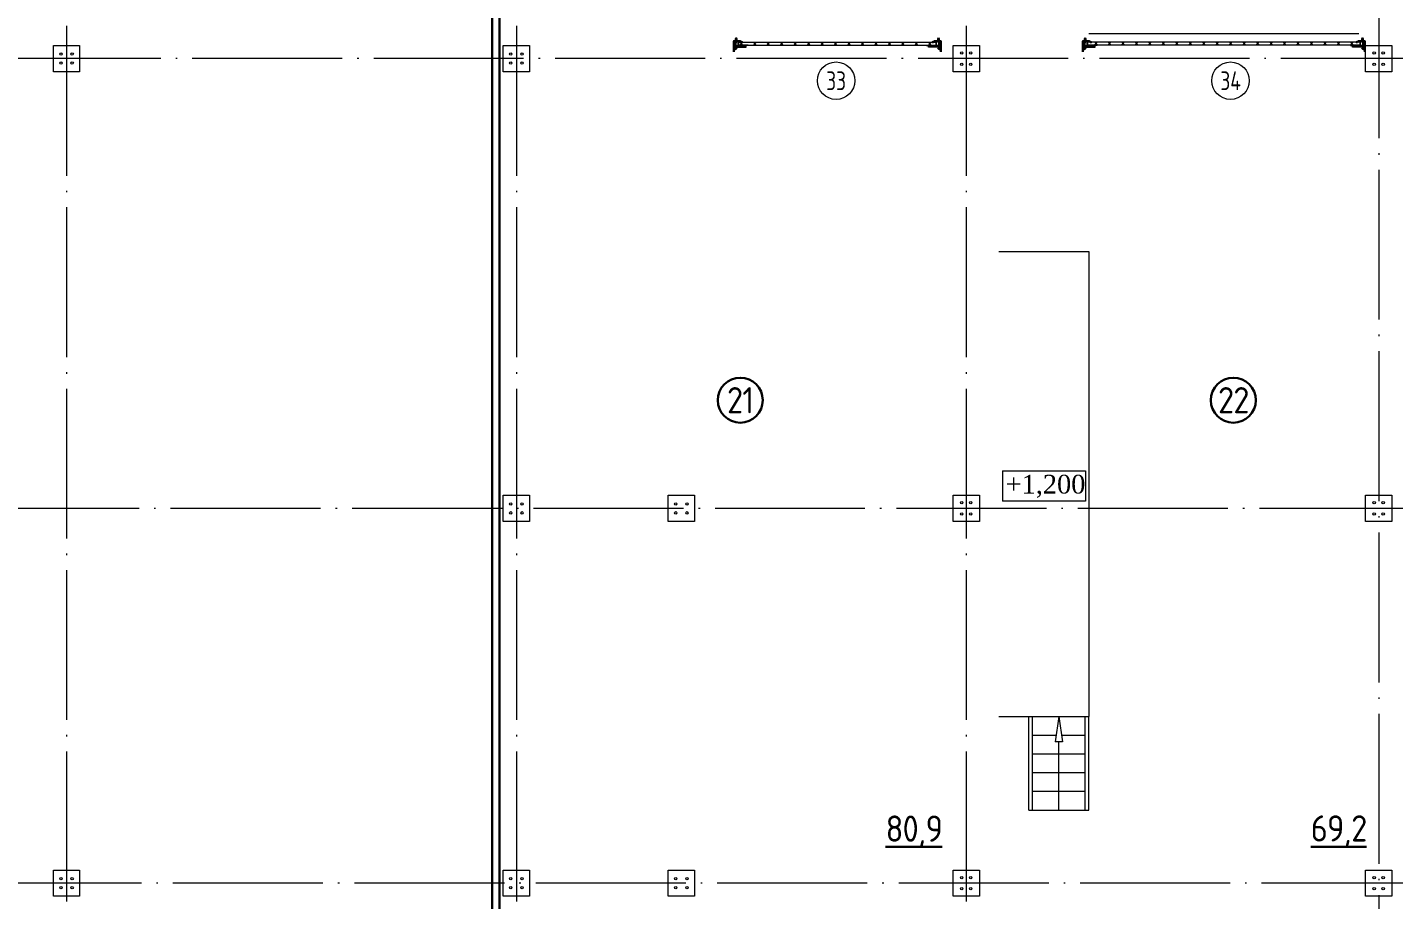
# Model space of a CAD drawing. Extents: x -965262 to 1142518, y -357520 to 71675.
# Drawn here: x -812975 to -794752, y -316467 to -304829 of the extents above; entities that cross this region are included whole.
import ezdxf

# ---------------------------------------------------------------- set-up
doc = ezdxf.new("R2010")
doc.units = 0
doc.header["$LTSCALE"] = 10
doc.linetypes.add('DOTE', pattern=[2.42, 2, -0.2, 0.02, -0.2])
doc.layers.get('0').update_dxf_attribs({"linetype": 'CONTINUOUS', "lineweight": 30})
doc.layers.add('DOTE', color=7, linetype='DOTE', lineweight=9)
doc.styles.add('2.5', font='times.ttf', dxfattribs={"height": 2.5})
doc.styles.add('GOST-2.304_Type-B', font='isocpeur.ttf', dxfattribs={"width": 0.9})
doc.styles.get("Standard").update_dxf_attribs({"font": 'isocpeur.ttf', "height": 300})

# ---------------------------------------------------------------- blocks, each defined once
blk = doc.blocks.new('anchor.bolt')
for p, q in [((-0.07, 0), (-0.07, -0.72)), ((0.07, 0), (0.07, -0.06)), ((-0.1, -0.04), (-0.07, -0.03)), ((-0.1, -0.04), (0.09, -0.06)), ((0.07, -0.07), (-0.1, -0.04)), ((-0.1, -0.11), (-0.07, -0.1)), ((-0.1, -0.11), (0.09, -0.13)), ((0.07, -0.14), (-0.1, -0.11)), ((-0.1, -0.18), (-0.07, -0.17)), ((-0.1, -0.18), (0.09, -0.2)), ((0.07, -0.21), (-0.1, -0.18)), ((-0.1, -0.25), (-0.07, -0.24)), ((-0.1, -0.25), (0.09, -0.27)), ((0.07, -0.28), (-0.1, -0.25)), ((-0.1, -0.32), (-0.07, -0.31)), ((-0.1, -0.32), (0.09, -0.34)), ((0.07, -0.35), (-0.1, -0.32)), ((-0.1, -0.39), (-0.07, -0.38)), ((-0.1, -0.39), (0.09, -0.41)), ((0.07, -0.42), (-0.1, -0.39)), ((-0.1, -0.46), (-0.07, -0.45)), ((-0.1, -0.46), (0.09, -0.48)), ((0.07, -0.49), (-0.1, -0.46)), ((-0.1, -0.53), (-0.07, -0.52)), ((-0.1, -0.53), (0.09, -0.55)), ((0.07, -0.56), (-0.1, -0.53)), ((-0.09, -0.6), (-0.07, -0.59)), ((-0.09, -0.6), (0.09, -0.62)), ((0.07, -0.63), (-0.09, -0.6)), ((-0.07, -0.72), (0, -0.8)), ((-0.04, -0.62), (-0.06, -0.63)), ((-0.06, -0.64), (-0.06, -0.63)), ((-0.06, -0.73), (-0.06, -0.64)), ((0, -0.79), (-0.06, -0.73)), ((-0.01, -0.63), (-0.04, -0.62)), ((-0.03, -0.63), (0, -0.79)), ((-0.03, -0.63), (0.01, -0.78)), ((-0.02, -0.63), (0.01, -0.77)), ((-0.01, -0.63), (0.02, -0.76)), ((0.03, -0.69), (-0.01, -0.63)), ((0, -0.64), (0.03, -0.75)), ((0, -0.8), (0.07, -0.72)), ((0, -0.79), (0.03, -0.74)), ((0.01, -0.66), (0.03, -0.74)), ((0.03, -0.74), (0.03, -0.69)), ((0.07, -0.06), (0.09, -0.06)), ((0.09, -0.06), (0.07, -0.07)), ((0.07, -0.07), (0.07, -0.13)), ((0.07, -0.13), (0.09, -0.13)), ((0.09, -0.13), (0.07, -0.14)), ((0.07, -0.14), (0.07, -0.2)), ((0.07, -0.2), (0.09, -0.2)), ((0.09, -0.2), (0.07, -0.21)), ((0.07, -0.21), (0.07, -0.27)), ((0.07, -0.27), (0.09, -0.27)), ((0.09, -0.27), (0.07, -0.28)), ((0.07, -0.28), (0.07, -0.34)), ((0.07, -0.33), (0.09, -0.34)), ((0.09, -0.34), (0.07, -0.35)), ((0.07, -0.35), (0.07, -0.41)), ((0.07, -0.4), (0.09, -0.41)), ((0.09, -0.41), (0.07, -0.42)), ((0.07, -0.42), (0.07, -0.48)), ((0.07, -0.47), (0.09, -0.48)), ((0.09, -0.48), (0.07, -0.49)), ((0.07, -0.49), (0.07, -0.55)), ((0.07, -0.55), (0.09, -0.55)), ((0.09, -0.55), (0.07, -0.56)), ((0.07, -0.56), (0.07, -0.62)), ((0.09, -0.62), (0.07, -0.63)), ((0.07, -0.62), (0.09, -0.62)), ((0.07, -0.63), (0.07, -0.72))]:
    blk.add_line(p, q)
blk.add_arc((0.16, -0.64), 0.222, 187.9982, 219.836)
blk = doc.blocks.new('Крепеж_ворот')
at = {"lineweight": 15}
h = blk.add_hatch(dxfattribs=at)
h.set_pattern_fill('ANSI31', color=256, scale=2, angle=180)
h.set_pattern_definition([(225, (746089.599, 74802.7244), (4.49013, -4.49013), [])])
h.paths.add_polyline_path([(746087, 74804), (746087, 74802), (746091, 74802), (746094, 74802), (746094, 74804)], flags=17)
h.paths.add_polyline_path([(746116, 74802, 0.165118), (746120, 74803), (746124, 74806, -0.301689), (746131, 74807), (746135, 74805, 0.130081), (746138, 74804), (746142, 74804), (746142, 74806), (746138, 74806, -0.130081), (746136, 74807), (746133, 74809, 0.301689), (746123, 74808), (746118, 74805, -0.165112), (746116, 74804), (746064, 74804, -0.414223), (746061, 74807), (746061, 74868), (746059, 74868), (746059, 74869), (746059, 74870), (746059, 74870), (746059, 74871), (746059, 74872), (746059, 74872), (746059, 74873), (746059, 74874), (746059, 74875), (746059, 74876), (746059, 74876), (746059, 74877), (746059, 74877), (746059, 74878), (746059, 74879), (746059, 74879), (746061, 74879), (746061, 74945), (746058, 74945), (746058, 74807, 0.41422), (746064, 74802)])
h = blk.add_hatch(dxfattribs=at)
h.set_pattern_fill('ANSI31', color=256, scale=2, angle=90)
h.set_pattern_definition([(135, (736343.8085, 75928.334), (-4.490128, -4.490128), [])])
edge = h.paths.add_edge_path()
edge.add_ellipse((746065, 74838), major_axis=(-1.67, 1.67), ratio=1, start_angle=45, end_angle=135, ccw=False)
edge.add_line((746063, 74838), (746063, 74868))
edge.add_line((746063, 74868), (746061, 74868))
edge.add_line((746061, 74868), (746061, 74838))
edge.add_ellipse((746065, 74838), major_axis=(-2.89, 2.89), ratio=1, start_angle=45, end_angle=135)
edge.add_line((746065, 74834), (746097, 74834))
edge.add_line((746097, 74834), (746097, 74836))
edge.add_line((746097, 74836), (746065, 74836))
edge = h.paths.add_edge_path()
edge.add_ellipse((746065, 74890), major_axis=(2.89, 2.89), ratio=1, start_angle=106, end_angle=135)
edge.add_line((746061, 74890), (746061, 74879))
edge.add_line((746061, 74879), (746063, 74879))
edge.add_line((746063, 74879), (746063, 74890))
edge.add_ellipse((746065, 74890), major_axis=(-1.67, 1.67), ratio=1, start_angle=16, end_angle=45, ccw=False)
edge.add_line((746063, 74891), (746070, 74904))
edge.add_ellipse((746079, 74899), major_axis=(7.45, 7.45), ratio=1, start_angle=-3, end_angle=106, ccw=False)
edge.add_line((746087, 74906), (746097, 74894))
edge.add_line((746097, 74894), (746099, 74895))
edge.add_line((746099, 74895), (746088, 74907))
edge.add_ellipse((746079, 74899), major_axis=(8.67, 8.67), ratio=1, start_angle=-3, end_angle=106)
edge.add_line((746068, 74905), (746062, 74892))
h = blk.add_hatch(color=256, dxfattribs=at)
h.dxf.hatch_style = 1
h.paths.add_polyline_path([(746146, 74809), (746143, 74810, 0.10613), (746142, 74810), (746136, 74809, -0.181324), (746135, 74810, 0.335683), (746120, 74809, -0.119126), (746119, 74809, 0.371631), (746118, 74808), (746118, 74808, 0.451909), (746119, 74807, 0.124341), (746121, 74808, -0.343618), (746134, 74808, 0.181324), (746137, 74808), (746143, 74808, -0.110452), (746143, 74808), (746147, 74807, -0.710497), (746147, 74805), (746143, 74804), (746136, 74804, -0.178994), (746133, 74805, 0.369834), (746130, 74805, -0.178993), (746127, 74804), (746122, 74804, 0.120709), (746122, 74804), (746120, 74803, -0.017147), (746119, 74802, 0.538795), (746120, 74802), (746127, 74802, 0.207608), (746131, 74804, -0.433918), (746132, 74804, 0.207608), (746135, 74802), (746143, 74802, 0.079707), (746143, 74802), (746148, 74804, 0.461502), (746149, 74807, -0.250825), (746149, 74808, -0.128039), (746173, 74816, 0.416657), (746174, 74816), (746174, 74817, 0.409849), (746173, 74817, 0.127248)])
for p, q in [((746058, 74807), (746058, 74945)), ((746058, 74945), (746061, 74945)), ((746061, 74879), (746061, 74945)), ((746068, 74905), (746062, 74892)), ((746070, 74904), (746063, 74891)), ((746087, 74906), (746097, 74894)), ((746088, 74907), (746099, 74895)), ((746097, 74894), (746099, 74895)), ((746059, 74879), (746063, 74879)), ((746059, 74868), (746059, 74879)), ((746059, 74868), (746063, 74868)), ((746061, 74879), (746061, 74890)), ((746061, 74807), (746061, 74868)), ((746061, 74838), (746061, 74868)), ((746063, 74838), (746063, 74890)), ((746064, 74883), (746063, 74883)), ((746064, 74865), (746063, 74865)), ((746064, 74883), (746064, 74874)), ((746067, 74880), (746064, 74883)), ((746064, 74875), (746064, 74873)), ((746064, 74874), (746064, 74865)), ((746067, 74868), (746064, 74865)), ((746064, 74804), (746116, 74804)), ((746064, 74802), (746116, 74802)), ((746097, 74836), (746065, 74836)), ((746097, 74834), (746065, 74834)), ((746067, 74880), (746067, 74875)), ((746067, 74873), (746067, 74868)), ((746079, 74806), (746102, 74806)), ((746079, 74806), (746079, 74804)), ((746079, 74804), (746102, 74804)), ((746082, 74814), (746081, 74813)), ((746081, 74813), (746081, 74806)), ((746099, 74814), (746082, 74814)), ((746086, 74813), (746086, 74806)), ((746095, 74813), (746095, 74806)), ((746097, 74834), (746097, 74836)), ((746099, 74814), (746100, 74813)), ((746100, 74813), (746100, 74806)), ((746102, 74806), (746102, 74804)), ((746118, 74805), (746123, 74808)), ((746120, 74803), (746124, 74806)), ((746135, 74805), (746131, 74807)), ((746136, 74807), (746133, 74809)), ((746142, 74806), (746138, 74806)), ((746138, 74804), (746142, 74804)), ((746142, 74806), (746142, 74804)), ((746142, 74804), (746142, 74806)), ((746143, 74804), (746147, 74805)), ((746143, 74802), (746148, 74804)), ((746174, 74817), (746174, 74816))]:
    blk.add_line(p, q)
for p, q in [((746073, 74842), (746073, 74905)), ((746073, 74896), (746077, 74892)), ((746081, 74898), (746081, 74886)), ((746087, 74898), (746082, 74898)), ((746087, 74899), (746087, 74898)), ((746087, 74886), (746087, 74898)), ((746061, 74879), (746061, 74881)), ((746061, 74834), (746061, 74868)), ((746063, 74883), (746063, 74874)), ((746063, 74874), (746063, 74865)), ((746073, 74851), (746077, 74855)), ((746074, 74886), (746074, 74861)), ((746074, 74880), (746076, 74880)), ((746074, 74867), (746076, 74867)), ((746076, 74886), (746076, 74883)), ((746076, 74883), (746076, 74886)), ((746076, 74886), (746077, 74886)), ((746076, 74864), (746076, 74883)), ((746077, 74873), (746076, 74880)), ((746076, 74880), (746076, 74867)), ((746077, 74873), (746076, 74867)), ((746076, 74864), (746076, 74861)), ((746076, 74864), (746076, 74861)), ((746076, 74861), (746077, 74861)), ((746077, 74886), (746077, 74892)), ((746077, 74861), (746077, 74855)), ((746081, 74849), (746081, 74861)), ((746082, 74886), (746087, 74886)), ((746082, 74861), (746087, 74861)), ((746087, 74849), (746082, 74849)), ((746087, 74886), (746098, 74886)), ((746087, 74849), (746087, 74861)), ((746087, 74861), (746098, 74861)), ((746087, 74847), (746087, 74849)), ((746099, 74885), (746099, 74883)), ((746099, 74883), (746099, 74864)), ((746099, 74882), (746100, 74882)), ((746099, 74865), (746100, 74865)), ((746099, 74862), (746099, 74864)), ((746100, 74861), (746100, 74886)), ((746100, 74886), (746110, 74886)), ((746100, 74861), (746110, 74861)), ((746110, 74861), (746110, 74886)), ((746110, 74881), (746225, 74881)), ((746110, 74865), (746212, 74865)), ((746114, 74877), (746225, 74877)), ((746250, 74859), (746250, 74863))]:
    blk.add_line(p, q, dxfattribs=at)
at = {"lineweight": 15, "ltscale": 0.5}
for p, q in [((746076, 74886), (746074, 74886)), ((746076, 74861), (746074, 74861))]:
    blk.add_line(p, q, dxfattribs=at)
at = {"lineweight": 15, "extrusion": (-1.7375e-14, 1, 0)}
for p, q in [((746113, 74884), (746225, 74884)), ((746113, 74863), (746113, 74884)), ((746113, 74863), (746136, 74863)), ((746117, 74857), (746117, 74829)), ((746117, 74826), (746119, 74823)), ((746119, 74823), (746123, 74825)), ((746121, 74857), (746121, 74829)), ((746123, 74825), (746121, 74828)), ((746123, 74863), (746123, 74863)), ((746250, 74863), (746123, 74863)), ((746250, 74859), (746123, 74859)), ((746124, 74840), (746124, 74849)), ((746136, 74882), (746157, 74882)), ((746136, 74863), (746136, 74882)), ((746157, 74882), (746157, 74863)), ((746157, 74863), (746212, 74863))]:
    blk.add_line(p, q, dxfattribs=at)
at = {"lineweight": 15, "ltscale": 0.5, "extrusion": (-1.7375e-14, 1, 0)}
for p, q in [((746113, 74880), (746225, 74880)), ((746136, 74866), (746113, 74866)), ((746115, 74871), (746120, 74871)), ((746121, 74857), (746117, 74857)), ((746117, 74852), (746117, 74854)), ((746121, 74840), (746117, 74840)), ((746117, 74837), (746117, 74835)), ((746121, 74829), (746117, 74829)), ((746120, 74839), (746120, 74850)), ((746124, 74848), (746120, 74848)), ((746124, 74841), (746120, 74841)), ((746123, 74869), (746123, 74863)), ((746123, 74863), (746123, 74859)), ((746140, 74863), (746140, 74859)), ((746153, 74863), (746153, 74859)), ((746212, 74866), (746157, 74866)), ((746173, 74863), (746173, 74859))]:
    blk.add_line(p, q, dxfattribs=at)
at = {"lineweight": 15, "extrusion": (-2.77556e-16, -1, 0)}
for p, q in [((746225, 74866), (746114, 74866)), ((746128, 74866), (746128, 74863)), ((746138, 74866), (746138, 74863)), ((746164, 74866), (746164, 74863)), ((746174, 74866), (746174, 74863)), ((746201, 74866), (746201, 74863)), ((746210, 74866), (746210, 74863)), ((746225, 74884), (746225, 74863))]:
    blk.add_line(p, q, dxfattribs=at)
at = {"extrusion": (-1, -4.26669e-14, 0)}
for p, q in [((746118, 74808), (746118, 74808)), ((746136, 74809), (746142, 74810)), ((746143, 74808), (746137, 74808)), ((746143, 74810), (746146, 74809)), ((746147, 74807), (746143, 74808))]:
    blk.add_line(p, q, dxfattribs=at)
at = {"extrusion": (-1, -4.2422e-14, 1.22461e-16)}
for p, q in [((746119, 74803), (746122, 74804)), ((746127, 74802), (746120, 74802)), ((746122, 74804), (746127, 74804)), ((746143, 74802), (746135, 74802)), ((746136, 74804), (746143, 74804))]:
    blk.add_line(p, q, dxfattribs=at)
at = {"lineweight": 15}
for centre, radius, start, end in [((746079, 74899), 8.28, 0, 136.0097), ((746082, 74898), 0.375, 91, 180), ((746079, 74847), 8.28, 223.9903, 0), ((746077, 74883), 0.956, 180, 270), ((746077, 74883), 0.75, 180, 270), ((746077, 74864), 0.956, 90, 180), ((746077, 74864), 0.75, 90, 180), ((746076, 74892), 0.375, 0, 45), ((746076, 74855), 0.375, 315, 0), ((746082, 74886), 0.75, 180, 270), ((746082, 74861), 0.75, 90, 180), ((746082, 74849), 0.375, 180, 269), ((746098, 74885), 0.375, 0, 90), ((746098, 74862), 0.375, 270, 0), ((746123, 74857), 5.92, 90, 180), ((746123, 74829), 5.92, 180, 199.6464), ((746123, 74857), 1.87, 90, 180), ((746129, 74855), 8.15, 194.9986, 233.9214), ((746129, 74833), 8.15, 126.0786, 165.0014), ((746123, 74829), 1.87, 180, 185.5313)]:
    blk.add_arc(centre, radius, start, end, dxfattribs=at)
for centre, radius, start, end in [((746064, 74807), 5.62, 180, 270), ((746064, 74807), 3.11, 180, 270), ((746082, 74804), 10.4, 68.2753, 87.8782), ((746091, 74798), 16.2, 73.306, 107.292), ((746099, 74804), 10.4, 92.1218, 111.7247), ((746116, 74807), 3.11, 270, 307.5043), ((746116, 74807), 5.62, 270, 307.5043), ((746119, 74808), 0.586, 91.7247, 173.2711), ((746119, 74807), 0.586, 173.2711, 270.547), ((746118, 74812), 3.52, 271.7247, 298.8983), ((746118, 74812), 5.21, 270.547, 298.8983), ((746128, 74799), 12.4, 54.8903, 129.1143), ((746128, 74799), 10.7, 54.8903, 130.7448), ((746128, 74801), 8.97, 60.3534, 127.5043), ((746128, 74801), 8.97, 60.3534, 127.5043), ((746128, 74801), 8.97, 60.3534, 127.5043), ((746128, 74801), 6.46, 60.3534, 127.5043), ((746136, 74811), 3.54, 234.8903, 276), ((746136, 74811), 1.86, 234.8903, 276), ((746138, 74810), 5.62, 240.3534, 270), ((746138, 74810), 3.11, 240.3534, 270), ((746143, 74810), 0.292, 71.7675, 96), ((746143, 74808), 0.292, 70.7873, 96), ((746176, 74761), 56.8, 93.2805, 122.2878), ((746147, 74806), 0.562, 289.2127, 70.7873), ((746147, 74806), 2.25, 288.2291, 27.3228), ((746176, 74765), 50.3, 93.6593, 122.8448), ((746150, 74807), 0.586, 151, 207.3228), ((746173, 74817), 0.6, 4.1357, 93.2805), ((746173, 74816), 0.6, 273.6593, 4.1357)]:
    blk.add_arc(centre, radius, start, end)
at = {"lineweight": 15, "ltscale": 0.5}
for centre, radius, start, end in [((746119, 74852), 2.25, 195, 270), ((746119, 74836), 2.25, 90, 165), ((746119, 74850), 0.375, 0, 90), ((746119, 74839), 0.375, 270, 0)]:
    blk.add_arc(centre, radius, start, end, dxfattribs=at)
at = {"extrusion": (-1.22461e-16, -5.20252e-30, -1)}
for centre, radius, start, end in [((-746120, 74802), 0.187, 270, 62.4687), ((-746122, 74803), 0.586, 62.4687, 90), ((-746127, 74809), 4.69, 229.4077, 270), ((-746127, 74807), 4.69, 223.0863, 270), ((-746131, 74803), 2.32, 49.4077, 130.5923), ((-746131, 74803), 0.637, 43.0863, 136.9137), ((-746135, 74807), 4.69, 270, 316.9137), ((-746136, 74809), 4.69, 270, 310.5923), ((-746143, 74804), 0.292, 250.7873, 270), ((-746143, 74802), 0.292, 251.7709, 270)]:
    blk.add_arc(centre, radius, start, end, dxfattribs=at)
at = {"extrusion": (0, 0, -1)}
for centre, major_axis, start_param, end_param in [((746079, 74899), (8.67, 8.67), 4.433136, 6.335545), ((746079, 74899), (7.45, 7.45), 4.433136, 6.335545), ((746065, 74890), (2.89, 2.89), 3.926991, 4.433136), ((746065, 74838), (-2.89, 2.89), 3.926991, 5.497787), ((746065, 74890), (-1.67, 1.67), 5.497787, 6.003933), ((746065, 74838), (-1.67, 1.67), 3.926991, 5.497787)]:
    blk.add_ellipse(centre, major_axis=major_axis, ratio=1, start_param=start_param, end_param=end_param, dxfattribs=at)
for points in [[(746067, 74875), (746066, 74875), (746064, 74875)], [(746064, 74873), (746066, 74873), (746067, 74873)]]:
    blk.add_rational_spline(points, [1, 1.01284142743, 1], degree=2)
at = {"lineweight": 15, "ltscale": 0.5}
for points, knots in [([(746115, 74871), (746115, 74871), (746114, 74871), (746114, 74871), (746114, 74872), (746113, 74872), (746113, 74872), (746113, 74873), (746113, 74873), (746113, 74873)], [0.37141352, 0.37141352, 0.37141352, 0.37141352, 0.39402571, 0.39402571, 0.41663789, 0.41663789, 0.43959523, 0.43959523, 0.46255257, 0.46255257, 0.46255257, 0.46255257]), ([(746123, 74869), (746123, 74869), (746123, 74869), (746122, 74870), (746122, 74870), (746122, 74871), (746122, 74871), (746121, 74871), (746121, 74871), (746120, 74871)], [0.28027447, 0.28027447, 0.28027447, 0.28027447, 0.30323181, 0.30323181, 0.32618916, 0.32618916, 0.34880134, 0.34880134, 0.37141352, 0.37141352, 0.37141352, 0.37141352])]:
    blk.add_open_spline(points, degree=3, knots=knots, dxfattribs=at)
at = {"lineweight": 15}
for points in [[(746117, 74827), (746117, 74827), (746117, 74826), (746117, 74826)], [(746121, 74828), (746121, 74828), (746121, 74828), (746121, 74829)]]:
    blk.add_open_spline(points, degree=3, dxfattribs=at)
at = {"xscale": -50.80000000000001, "yscale": 50.80000000000001, "zscale": 50.80000000000001}
blk.add_blockref('anchor.bolt', (746091, 74804), dxfattribs=at)

msp = doc.modelspace()

# ---------------------------------------------------------------- hatches: boundary and pattern name
at = {"lineweight": 15}
h = msp.add_hatch(dxfattribs=at)
h.set_pattern_fill('ANSI37', color=256, scale=40, angle=270)
h.set_pattern_definition([(315, (129955.33, -150948.37), (89.802561, 89.802561), []), (45, (129955.33, -150948.37), (-89.802561, 89.802561), [])])
h.paths.add_polyline_path([(-803488.4, -305067.9), (-800855.6, -305067.9), (-800855.6, -305027.9), (-803488.4, -305027.9)])
h = msp.add_hatch(dxfattribs=at)
h.set_pattern_fill('ANSI37', color=256, scale=40, angle=90)
h.set_pattern_definition([(135, (-795847.92, -305044.76), (-89.8026, -89.8026), []), (225, (-795847.92, -305044.76), (89.8026, -89.8026), [])])
h.paths.add_polyline_path([(-795200.6, -305027.9), (-796200.6, -305027.9), (-796200.6, -305067.9), (-795200.6, -305067.9)])
h.paths.add_polyline_path([(-796200.6, -305067.9), (-798833.4, -305067.9), (-798833.4, -305027.9), (-796200.6, -305027.9)])

# ---------------------------------------------------------------- linework, layer by layer
for p, q in [((-806777, -298922), (-806777, -317247)), ((-806677, -298922), (-806677, -317247))]:
    msp.add_line(p, q)
for p, q in [((-803488.4, -305027.9), (-800855.6, -305027.9)), ((-803488.4, -305027.9), (-803488.4, -305067.9)), ((-800855.6, -305027.9), (-800855.6, -305067.9)), ((-795200.6, -305027.9, 1808.5), (-798833.4, -305027.9, 1808.5)), ((-798833.4, -305027.9, 1808.5), (-798833.4, -305067.9, 1808.5)), ((-798817, -304912), (-795217, -304912)), ((-795200.6, -305027.9, 1808.5), (-795200.6, -305067.9, 1808.5)), ((-812627, -305422, -1451.3), (-812627, -305072, -1451.3)), ((-812627, -305072, -1451.3), (-812277, -305072, -1451.3)), ((-812277, -305072, -1451.3), (-812277, -305422, -1451.3)), ((-806627, -305422, -1451.3), (-806627, -305072, -1451.3)), ((-806627, -305072, -1451.3), (-806277, -305072, -1451.3)), ((-806277, -305072, -1451.3), (-806277, -305422, -1451.3)), ((-803488.4, -305067.9), (-800855.6, -305067.9)), ((-800627, -305422, -1451.3), (-800627, -305072, -1451.3)), ((-800627, -305072, -1451.3), (-800277, -305072, -1451.3)), ((-800277, -305072, -1451.3), (-800277, -305422, -1451.3)), ((-795200.6, -305067.9, 1808.5), (-798833.4, -305067.9, 1808.5)), ((-795127, -305422, -1451.3), (-795127, -305072, -1451.3)), ((-795127, -305072, -1451.3), (-794777, -305072, -1451.3)), ((-794777, -305072, -1451.3), (-794777, -305422, -1451.3)), ((-812277, -305422, -1451.3), (-812627, -305422, -1451.3)), ((-806277, -305422, -1451.3), (-806627, -305422, -1451.3)), ((-800277, -305422, -1451.3), (-800627, -305422, -1451.3)), ((-794777, -305422, -1451.3), (-795127, -305422, -1451.3)), ((-800017, -307822), (-798817, -307822)), ((-798817, -307822), (-798817, -314022)), ((-799969, -310746.1, 1808.5), (-798864, -310746.1, 1808.5)), ((-799969, -310746.1, 1808.5), (-799969, -311151.2, 1808.5)), ((-798864, -310746.1, 1808.5), (-798864, -311151.2, 1808.5)), ((-806627, -311422, -1451.3), (-806627, -311072, -1451.3)), ((-806627, -311072, -1451.3), (-806277, -311072, -1451.3)), ((-806277, -311072, -1451.3), (-806277, -311422, -1451.3)), ((-804427, -311422), (-804427, -311072)), ((-804427, -311072), (-804077, -311072)), ((-804077, -311072), (-804077, -311422)), ((-800627, -311422, -1451.3), (-800627, -311072, -1451.3)), ((-800627, -311072, -1451.3), (-800277, -311072, -1451.3)), ((-800277, -311072, -1451.3), (-800277, -311422, -1451.3)), ((-798864, -311151.2, 1808.5), (-799969, -311151.2, 1808.5)), ((-795127, -311422, -1451.3), (-795127, -311072, -1451.3)), ((-795127, -311072, -1451.3), (-794777, -311072, -1451.3)), ((-794777, -311072, -1451.3), (-794777, -311422, -1451.3)), ((-806277, -311422, -1451.3), (-806627, -311422, -1451.3)), ((-804077, -311422), (-804427, -311422)), ((-800277, -311422, -1451.3), (-800627, -311422, -1451.3)), ((-794777, -311422, -1451.3), (-795127, -311422, -1451.3)), ((-800017, -314022), (-798817, -314022)), ((-799617, -315272), (-799617, -314022)), ((-799567, -315272), (-799567, -314022)), ((-799217, -314022), (-799266, -314361.3)), ((-799217, -314022), (-799168, -314361.3)), ((-798867, -315272), (-798867, -314022)), ((-798817, -315272), (-798817, -314022)), ((-799567, -314272), (-799253.1, -314272)), ((-799180.9, -314272), (-798867, -314272)), ((-799567, -314522), (-798867, -314522)), ((-799168, -314361.3), (-799266, -314361.3)), ((-799217, -315272), (-799217, -314361.3)), ((-799567, -314772), (-798867, -314772)), ((-799567, -315022), (-798867, -315022)), ((-799617, -315272), (-798817, -315272)), ((-812627, -316422, -1451.3), (-812627, -316072, -1451.3)), ((-812627, -316072, -1451.3), (-812277, -316072, -1451.3)), ((-812277, -316072, -1451.3), (-812277, -316422, -1451.3)), ((-806627, -316422, -1451.3), (-806627, -316072, -1451.3)), ((-806627, -316072, -1451.3), (-806277, -316072, -1451.3)), ((-806277, -316072, -1451.3), (-806277, -316422, -1451.3)), ((-804427, -316422), (-804427, -316072)), ((-804427, -316072), (-804077, -316072)), ((-804077, -316072), (-804077, -316422)), ((-800627, -316422, -1451.3), (-800627, -316072, -1451.3)), ((-800627, -316072, -1451.3), (-800277, -316072, -1451.3)), ((-800277, -316072, -1451.3), (-800277, -316422, -1451.3)), ((-795127, -316422, -1451.3), (-795127, -316072, -1451.3)), ((-795127, -316072, -1451.3), (-794777, -316072, -1451.3)), ((-794777, -316072, -1451.3), (-794777, -316422, -1451.3)), ((-812277, -316422, -1451.3), (-812627, -316422, -1451.3)), ((-806277, -316422, -1451.3), (-806627, -316422, -1451.3)), ((-804077, -316422), (-804427, -316422)), ((-800277, -316422, -1451.3), (-800627, -316422, -1451.3)), ((-794777, -316422, -1451.3), (-795127, -316422, -1451.3))]:
    msp.add_line(p, q, dxfattribs=at)
for centre, radius in [((-812527, -305187, -1451.3), 16), ((-812377, -305187, -1451.3), 16), ((-806527, -305187, -1451.3), 16), ((-806377, -305187, -1451.3), 16), ((-800512, -305172, -1451.3), 16), ((-800392, -305172, -1451.3), 16), ((-795012, -305172, -1451.3), 16), ((-794892, -305172, -1451.3), 16), ((-812527, -305307, -1451.3), 16), ((-812377, -305307, -1451.3), 16), ((-806527, -305307, -1451.3), 16), ((-806377, -305307, -1451.3), 16), ((-802188.3, -305541.6, -4711.1), 250), ((-800512, -305322, -1451.3), 16), ((-800392, -305322, -1451.3), 16), ((-796928.3, -305541.6, -4711.1), 250), ((-795012, -305322, -1451.3), 16), ((-794892, -305322, -1451.3), 16), ((-806527, -311187, -1451.3), 16), ((-806377, -311187, -1451.3), 16), ((-804327, -311187), 16), ((-804177, -311187), 16), ((-800512, -311172, -1451.3), 16), ((-800392, -311172, -1451.3), 16), ((-795012, -311172, -1451.3), 16), ((-794892, -311172, -1451.3), 16), ((-806527, -311307, -1451.3), 16), ((-806377, -311307, -1451.3), 16), ((-804327, -311307), 16), ((-804177, -311307), 16), ((-800512, -311322, -1451.3), 16), ((-800392, -311322, -1451.3), 16), ((-795012, -311322, -1451.3), 16), ((-794892, -311322, -1451.3), 16), ((-800512, -316172, -1451.3), 16), ((-800392, -316172, -1451.3), 16), ((-795012, -316172, -1451.3), 16), ((-794892, -316172, -1451.3), 16), ((-812527, -316187, -1451.3), 16), ((-812527, -316307, -1451.3), 16), ((-812377, -316187, -1451.3), 16), ((-812377, -316307, -1451.3), 16), ((-806527, -316187, -1451.3), 16), ((-806527, -316307, -1451.3), 16), ((-806377, -316187, -1451.3), 16), ((-806377, -316307, -1451.3), 16), ((-804327, -316187), 16), ((-804327, -316307), 16), ((-804177, -316187), 16), ((-804177, -316307), 16), ((-800512, -316322, -1451.3), 16), ((-800392, -316322, -1451.3), 16), ((-795012, -316322, -1451.3), 16), ((-794892, -316322, -1451.3), 16)]:
    msp.add_circle(centre, radius, dxfattribs=at)
for centre in [(-803466.1, -309804.1, -4711.1), (-796890.5, -309804.1, -4711.1)]:
    msp.add_circle(centre, 300)
for points in [[(-803548.2, -305083.2, -6519.6), (-803546.4, -305083.2, -6519.6), (-803545.1, -305083.2, -6519.6)], [(-803548.2, -305083.2, -6519.6), (-803546.4, -305083.2, -6519.6), (-803545.1, -305083.2, -6519.6)], [(-803548.2, -305083.2, -6519.6), (-803546.4, -305083.2, -6519.6), (-803545.1, -305083.2, -6519.6)], [(-803548.2, -305083.2, -6519.6), (-803546.4, -305083.2, -6519.6), (-803545.1, -305083.2, -6519.6)], [(-803548.2, -305083.2, -6519.6), (-803546.4, -305083.2, -6519.6), (-803545.1, -305083.2, -6519.6)], [(-803548.2, -305083.2, -6519.6), (-803546.4, -305083.2, -6519.6), (-803545.1, -305083.2, -6519.6)], [(-803548.2, -305083.2, -6519.6), (-803546.4, -305083.2, -6519.6), (-803545.1, -305083.2, -6519.6)], [(-803548.2, -305083.2, -6519.6), (-803546.4, -305083.2, -6519.6), (-803545.1, -305083.2, -6519.6)], [(-803548.2, -305083.2, -6519.6), (-803546.4, -305083.2, -6519.6), (-803545.1, -305083.2, -6519.6)], [(-803548.2, -305083.2, -6519.6), (-803546.4, -305083.2, -6519.6), (-803545.1, -305083.2, -6519.6)], [(-803548.2, -305083.2, -6519.6), (-803546.4, -305083.2, -6519.6), (-803545.1, -305083.2, -6519.6)], [(-803548.2, -305083.2, -6519.6), (-803546.4, -305083.2, -6519.6), (-803545.1, -305083.2, -6519.6)], [(-803548.2, -305083.2, -6519.6), (-803546.4, -305083.2, -6519.6), (-803545.1, -305083.2, -6519.6)], [(-803548.2, -305083.2, -6519.6), (-803546.4, -305083.2, -6519.6), (-803545.1, -305083.2, -6519.6)], [(-803548.2, -305083.2, -6519.6), (-803546.4, -305083.2, -6519.6), (-803545.1, -305083.2, -6519.6)], [(-803548.2, -305083.2, -6519.6), (-803546.4, -305083.2, -6519.6), (-803545.1, -305083.2, -6519.6)], [(-803548.2, -305083.2, -6519.6), (-803546.4, -305083.2, -6519.6), (-803545.1, -305083.2, -6519.6)], [(-803548.2, -305083.2, -6519.6), (-803546.4, -305083.2, -6519.6), (-803545.1, -305083.2, -6519.6)], [(-803548.2, -305083.2, -6519.6), (-803546.4, -305083.2, -6519.6), (-803545.1, -305083.2, -6519.6)], [(-803548.2, -305083.2, -6519.6), (-803546.4, -305083.2, -6519.6), (-803545.1, -305083.2, -6519.6)], [(-803548.2, -305083.2, -6519.6), (-803546.4, -305083.2, -6519.6), (-803545.1, -305083.2, -6519.6)], [(-803548.2, -305083.2, -6519.6), (-803546.4, -305083.2, -6519.6), (-803545.1, -305083.2, -6519.6)], [(-803548.2, -305083.2, -6519.6), (-803546.4, -305083.2, -6519.6), (-803545.1, -305083.2, -6519.6)], [(-803548.2, -305083.2, -6519.6), (-803546.4, -305083.2, -6519.6), (-803545.1, -305083.2, -6519.6)], [(-803548.2, -305083.2, -6519.6), (-803546.4, -305083.2, -6519.6), (-803545.1, -305083.2, -6519.6)], [(-803548.2, -305083.2, -6519.6), (-803546.4, -305083.2, -6519.6), (-803545.1, -305083.2, -6519.6)], [(-803548.2, -305083.2, -6519.6), (-803546.4, -305083.2, -6519.6), (-803545.1, -305083.2, -6519.6)], [(-803548.2, -305083.2, -6519.6), (-803546.4, -305083.2, -6519.6), (-803545.1, -305083.2, -6519.6)], [(-803548.2, -305083.2, -6519.6), (-803546.4, -305083.2, -6519.6), (-803545.1, -305083.2, -6519.6)], [(-803548.2, -305083.2, -6519.6), (-803546.4, -305083.2, -6519.6), (-803545.1, -305083.2, -6519.6)], [(-803548.2, -305083.2, -6519.6), (-803546.4, -305083.2, -6519.6), (-803545.1, -305083.2, -6519.6)], [(-803548.2, -305083.2, -6519.6), (-803546.4, -305083.2, -6519.6), (-803545.1, -305083.2, -6519.6)], [(-803548.2, -305083.2, -6519.6), (-803546.4, -305083.2, -6519.6), (-803545.1, -305083.2, -6519.6)], [(-803548.2, -305083.2, -6519.6), (-803546.4, -305083.2, -6519.6), (-803545.1, -305083.2, -6519.6)], [(-803548.2, -305083.2, -6519.6), (-803546.4, -305083.2, -6519.6), (-803545.1, -305083.2, -6519.6)], [(-803548.2, -305083.2, -6519.6), (-803546.4, -305083.2, -6519.6), (-803545.1, -305083.2, -6519.6)], [(-803548.2, -305083.2, -6519.6), (-803546.4, -305083.2, -6519.6), (-803545.1, -305083.2, -6519.6)], [(-803548.2, -305083.2, -6519.6), (-803546.4, -305083.2, -6519.6), (-803545.1, -305083.2, -6519.6)], [(-803548.2, -305083.2, -6519.6), (-803546.4, -305083.2, -6519.6), (-803545.1, -305083.2, -6519.6)], [(-803548.2, -305083.2, -6519.6), (-803546.4, -305083.2, -6519.6), (-803545.1, -305083.2, -6519.6)], [(-803548.2, -305083.2, -6519.6), (-803546.4, -305083.2, -6519.6), (-803545.1, -305083.2, -6519.6)], [(-803548.2, -305083.2, -6519.6), (-803546.4, -305083.2, -6519.6), (-803545.1, -305083.2, -6519.6)], [(-803545.1, -305085.5, -6519.6), (-803546.4, -305085.5, -6519.6), (-803548.2, -305085.5, -6519.6)], [(-803545.1, -305085.5, -6519.6), (-803546.4, -305085.5, -6519.6), (-803548.2, -305085.5, -6519.6)], [(-803545.1, -305085.5, -6519.6), (-803546.4, -305085.5, -6519.6), (-803548.2, -305085.5, -6519.6)], [(-803545.1, -305085.5, -6519.6), (-803546.4, -305085.5, -6519.6), (-803548.2, -305085.5, -6519.6)], [(-803545.1, -305085.5, -6519.6), (-803546.4, -305085.5, -6519.6), (-803548.2, -305085.5, -6519.6)], [(-803545.1, -305085.5, -6519.6), (-803546.4, -305085.5, -6519.6), (-803548.2, -305085.5, -6519.6)], [(-803545.1, -305085.5, -6519.6), (-803546.4, -305085.5, -6519.6), (-803548.2, -305085.5, -6519.6)], [(-803545.1, -305085.5, -6519.6), (-803546.4, -305085.5, -6519.6), (-803548.2, -305085.5, -6519.6)], [(-803545.1, -305085.5, -6519.6), (-803546.4, -305085.5, -6519.6), (-803548.2, -305085.5, -6519.6)], [(-803545.1, -305085.5, -6519.6), (-803546.4, -305085.5, -6519.6), (-803548.2, -305085.5, -6519.6)], [(-803545.1, -305085.5, -6519.6), (-803546.4, -305085.5, -6519.6), (-803548.2, -305085.5, -6519.6)], [(-803545.1, -305085.5, -6519.6), (-803546.4, -305085.5, -6519.6), (-803548.2, -305085.5, -6519.6)], [(-803545.1, -305085.5, -6519.6), (-803546.4, -305085.5, -6519.6), (-803548.2, -305085.5, -6519.6)], [(-803545.1, -305085.5, -6519.6), (-803546.4, -305085.5, -6519.6), (-803548.2, -305085.5, -6519.6)], [(-803545.1, -305085.5, -6519.6), (-803546.4, -305085.5, -6519.6), (-803548.2, -305085.5, -6519.6)], [(-803545.1, -305085.5, -6519.6), (-803546.4, -305085.5, -6519.6), (-803548.2, -305085.5, -6519.6)], [(-803545.1, -305085.5, -6519.6), (-803546.4, -305085.5, -6519.6), (-803548.2, -305085.5, -6519.6)], [(-803545.1, -305085.5, -6519.6), (-803546.4, -305085.5, -6519.6), (-803548.2, -305085.5, -6519.6)], [(-803545.1, -305085.5, -6519.6), (-803546.4, -305085.5, -6519.6), (-803548.2, -305085.5, -6519.6)], [(-803545.1, -305085.5, -6519.6), (-803546.4, -305085.5, -6519.6), (-803548.2, -305085.5, -6519.6)], [(-803545.1, -305085.5, -6519.6), (-803546.4, -305085.5, -6519.6), (-803548.2, -305085.5, -6519.6)], [(-803545.1, -305085.5, -6519.6), (-803546.4, -305085.5, -6519.6), (-803548.2, -305085.5, -6519.6)], [(-803545.1, -305085.5, -6519.6), (-803546.4, -305085.5, -6519.6), (-803548.2, -305085.5, -6519.6)], [(-803545.1, -305085.5, -6519.6), (-803546.4, -305085.5, -6519.6), (-803548.2, -305085.5, -6519.6)], [(-803545.1, -305085.5, -6519.6), (-803546.4, -305085.5, -6519.6), (-803548.2, -305085.5, -6519.6)], [(-803545.1, -305085.5, -6519.6), (-803546.4, -305085.5, -6519.6), (-803548.2, -305085.5, -6519.6)], [(-803545.1, -305085.5, -6519.6), (-803546.4, -305085.5, -6519.6), (-803548.2, -305085.5, -6519.6)], [(-803545.1, -305085.5, -6519.6), (-803546.4, -305085.5, -6519.6), (-803548.2, -305085.5, -6519.6)], [(-803545.1, -305085.5, -6519.6), (-803546.4, -305085.5, -6519.6), (-803548.2, -305085.5, -6519.6)], [(-803545.1, -305085.5, -6519.6), (-803546.4, -305085.5, -6519.6), (-803548.2, -305085.5, -6519.6)], [(-803545.1, -305085.5, -6519.6), (-803546.4, -305085.5, -6519.6), (-803548.2, -305085.5, -6519.6)], [(-803545.1, -305085.5, -6519.6), (-803546.4, -305085.5, -6519.6), (-803548.2, -305085.5, -6519.6)], [(-803545.1, -305085.5, -6519.6), (-803546.4, -305085.5, -6519.6), (-803548.2, -305085.5, -6519.6)], [(-803545.1, -305085.5, -6519.6), (-803546.4, -305085.5, -6519.6), (-803548.2, -305085.5, -6519.6)], [(-803545.1, -305085.5, -6519.6), (-803546.4, -305085.5, -6519.6), (-803548.2, -305085.5, -6519.6)], [(-803545.1, -305085.5, -6519.6), (-803546.4, -305085.5, -6519.6), (-803548.2, -305085.5, -6519.6)], [(-803545.1, -305085.5, -6519.6), (-803546.4, -305085.5, -6519.6), (-803548.2, -305085.5, -6519.6)], [(-803545.1, -305085.5, -6519.6), (-803546.4, -305085.5, -6519.6), (-803548.2, -305085.5, -6519.6)], [(-803545.1, -305085.5, -6519.6), (-803546.4, -305085.5, -6519.6), (-803548.2, -305085.5, -6519.6)], [(-803545.1, -305085.5, -6519.6), (-803546.4, -305085.5, -6519.6), (-803548.2, -305085.5, -6519.6)], [(-803545.1, -305085.5, -6519.6), (-803546.4, -305085.5, -6519.6), (-803548.2, -305085.5, -6519.6)], [(-803545.1, -305085.5, -6519.6), (-803546.4, -305085.5, -6519.6), (-803548.2, -305085.5, -6519.6)], [(-795140.8, -305083.2, -4711.1), (-795142.6, -305083.2, -4711.1), (-795143.9, -305083.2, -4711.1)], [(-795143.9, -305085.5, -4711.1), (-795142.6, -305085.5, -4711.1), (-795140.8, -305085.5, -4711.1)]]:
    msp.add_rational_spline(points, [1, 1.01284142743, 1], degree=2)
at = {"layer": 'DOTE', "ltscale": 100, "extrusion": (0, -1, 0)}
for p, q in [((-812452, -280610.2, -1451.3), (-812452, -355782.3, -1451.3)), ((-806452, -280610.2, -1451.3), (-806452, -355782.3, -1451.3)), ((-800452, -280610.2, -1451.3), (-800452, -355782.3, -1451.3)), ((-794952, -304309, -1451.3), (-794952, -353929.9))]:
    msp.add_line(p, q, dxfattribs=at)
at = {"layer": 'DOTE', "ltscale": 100}
for p, q in [((-794255.2, -305247, -1451.3), (-852807.2, -305247, -1451.3)), ((-794543.1, -311247, -1451.3), (-852807.2, -311247, -1451.3)), ((-794512.9, -316247, -1451.3), (-851343.5, -316247, 1808.5))]:
    msp.add_line(p, q, dxfattribs=at)

# ---------------------------------------------------------------- block references
at = {"xscale": -1, "rotation": 180}
for p in [(-1549612.3, -230210.4), (-1544957.3, -230210.4, 1808.5)]:
    msp.add_blockref('Крепеж_ворот', p, dxfattribs=at)
at = {"rotation": 180}
for p in [(-54731.7, -230210.4), (-49076.7, -230210.4, 1808.5)]:
    msp.add_blockref('Крепеж_ворот', p, dxfattribs=at)

# ---------------------------------------------------------------- texts
at = {"lineweight": 15, "width": 0.75}
for s, p in [('33', (-802319.5, -305667.3, -4711.1)), ('34', (-797063, -305667.3, -4711.1))]:
    msp.add_text(s, height=250, dxfattribs=at).set_placement(p)
at = {"style": '2.5'}
msp.add_text('+1,200', height=250, dxfattribs=at).set_placement((-799926.6, -311049.4, 1808.5))
at = {"char_height": 350, "attachment_point": 5, "style": 'GOST-2.304_Type-B'}
for s, insert, width in [('{\\fISOCPEUR|b0|i0|c0|p34;\\T0.95;21}', (-803466.1, -309804.1), 800), ('{\\fISOCPEUR|b0|i0|c0|p34;\\T0.95;22}', (-796890.5, -309804.1), 800), ('{\\fISOCPEUR|b0|i0|c0|p34;\\T0.95;\\L80,9}', (-801151.2, -315560.4, -1451.3), 2000), ('{\\fISOCPEUR|b0|i0|c0|p34;\\T0.95;\\L69,2}', (-795486.2, -315557.5, -1411.9), 2000)]:
    msp.add_mtext(s, dxfattribs=dict(at, insert=insert, width=width))

doc.saveas('drawing.dxf')
